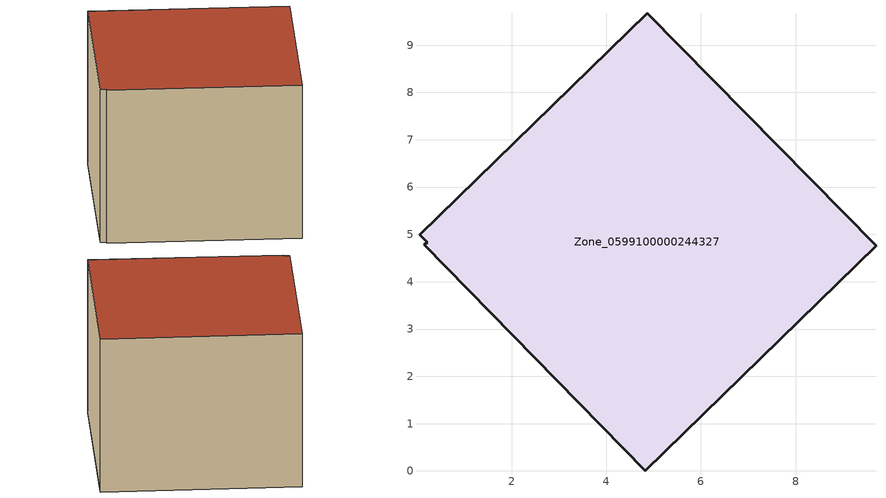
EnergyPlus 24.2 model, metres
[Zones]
Zone_0599100000244327
 floor ground (C_G): 4.82,0 0.15,4.78 0.21,4.84 0.05,4.99 4.86,9.68 9.7,4.76 z0
 wall outside (C_F): 4.82,0 9.7,4.76 4.86,9.68 0.05,4.99 0.21,4.84 0.15,4.78 4.82,0 z0:5.66
 roof outside (C_R): 0.15,4.78 4.82,0 9.7,4.76 4.86,9.68 0.05,4.99 0.21,4.84 z5.66
[BUILDING]
Pand.0599100000244327: North Axis=0; Terrain=City; Loads Convergence Tolerance Value=0.04; Temperature Convergence Tolerance Value=0.4; Solar Distribution=FullExterior; Maximum Number of Warmup Days=25; Minimum Number of Warmup Days=1
[Site:Location]
Rotterdam.The.Hague.AP_ZH_NLD Design_Conditions: Latitude=51.96; Longitude=4.45; Time Zone=1; Elevation=-4.5
[SITE:GROUNDTEMPERATURE:BUILDINGSURFACE]
18, 18, 18, 18, 18, 18, 18, 18, 18, 18, 18, 18
[MATERIAL] Thermal Absorptance=0.9; Solar Absorptance=0.7; Visible Absorptance=0.7
Name | Roughness | Thickness | Conductivity | Density | Specific Heat
G.TC.1975-1991 | MediumSmooth | 0.15 | 0.288461 | 540 | 1210
F.TC.1975-1991 | Rough | 0.3 | 0.230769 | 1920 | 840
R.TC.1975-1991 | MediumRough | 0.2 | 0.153846 | 1500 | 1000
[CONSTRUCTION]
C_G: G.TC.1975-1991
C_F: F.TC.1975-1991
C_R: R.TC.1975-1991
[ZONE]
Zone_0599100000244327: Type=1; Multiplier=1; Ceiling Height=Autocalculate; Volume=Autocalculate; Floor Area=autocalculate; Part of Total Floor Area=Yes
[ZONEINFILTRATION:DESIGNFLOWRATE]
Infil_Zone_0599100000244327: Zone or ZoneList or Space or SpaceList=Zone_0599100000244327; Schedule=AlwaysOn; Design Flow Rate Calculation Method=Flow/Area; Flow Rate per Floor Area=0.003; Constant Term Coefficient=1; Temperature Term Coefficient=0; Velocity Term Coefficient=0; Velocity Squared Term Coefficient=0
[HVACTEMPLATE:ZONE:IDEALLOADSAIRSYSTEM]
Zone_0599100000244327: Maximum Heating Supply Air Temperature=50; Minimum Cooling Supply Air Temperature=13; Maximum Heating Supply Air Humidity Ratio=0.0156; Minimum Cooling Supply Air Humidity Ratio=0.0077; Heating Limit=NoLimit; Cooling Limit=NoLimit; Dehumidification Control Type=ConstantSensibleHeatRatio; Cooling Sensible Heat Ratio=0.7; Dehumidification Setpoint=60; Humidification Control Type=None; Humidification Setpoint=30; Outdoor Air Method=None; Outdoor Air Flow Rate per Person=0.00944; Outdoor Air Flow Rate per Zone Floor Area=0; Outdoor Air Flow Rate per Zone=0; Demand Controlled Ventilation Type=None; Outdoor Air Economizer Type=NoEconomizer; Heat Recovery Type=None; Sensible Heat Recovery Effectiveness=0.7; Latent Heat Recovery Effectiveness=0.65
[ZONECONTROL:THERMOSTAT]
ThermostatControl_Zone_0599100000244327: Zone or ZoneList=Zone_0599100000244327; Control Type Schedule=DualSetpointControlType; Control 1=Thermostat_Zone_0599100000244327; Temperature Difference Between Cutout And Setpoint=0
[THERMOSTATSETPOINT:DUALSETPOINT]
Thermostat_Zone_0599100000244327: Heating Setpoint Temperature Schedule=HeatingSetpoint_Zone_0599100000244327; Cooling Setpoint Temperature Schedule=CoolingSetpoint_Zone_0599100000244327
[SCHEDULE:COMPACT]
HeatingSetpoint_Zone_0599100000244327: Through: 12/31, For: AllDays, Until: 24:00, 21
CoolingSetpoint_Zone_0599100000244327: Through: 12/31, For: AllDays, Until: 24:00, 24
DualSetpointControlType: Through: 12/31, For: AllDays, Until: 24:00, 4
AlwaysOn: Through: 12/31, For: AllDays, Until: 24:00, 1
